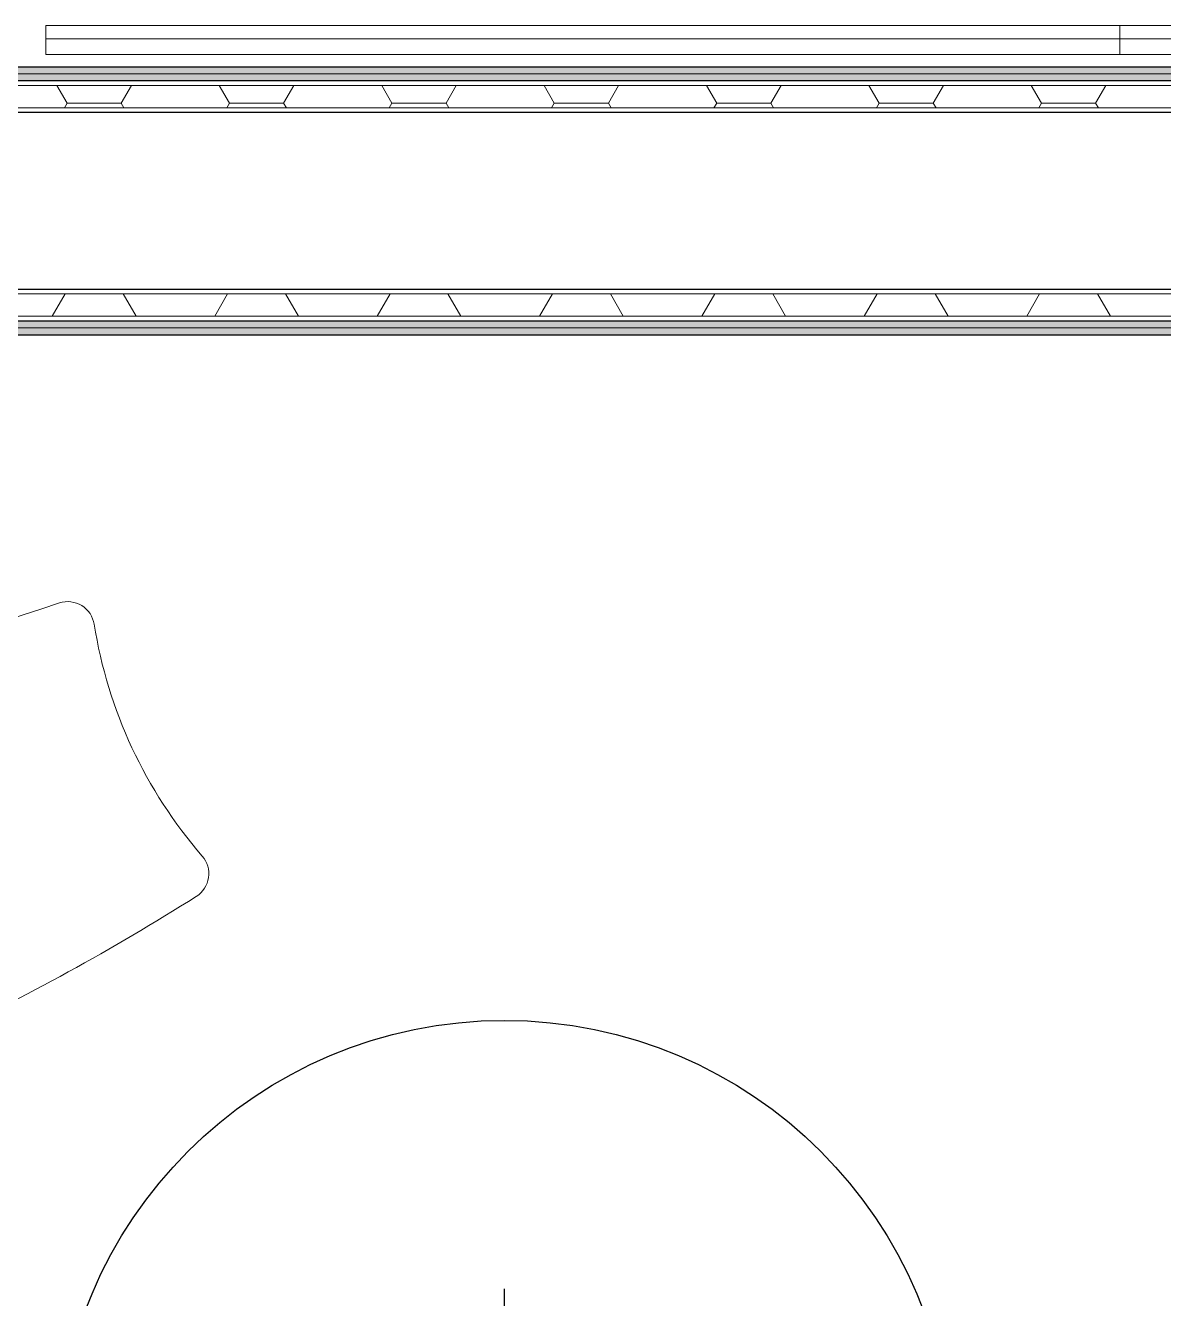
# Model space of a CAD drawing. Header units: millimetres. Extents: x 155920 to 295199, y -4084 to 97293.
# Drawn here: x 167138 to 169682, y 24156 to 27000 of the extents above; entities that cross this region are included whole.
import ezdxf

# ---------------------------------------------------------------- set-up
doc = ezdxf.new("R2010")
doc.units = ezdxf.units.MM
doc.header["$MEASUREMENT"] = 0
for name, color, linetype, lineweight in [('A-WALL', 7, 'CONTINUOUS', 9), ('A-WALL-PATT', 7, 'CONTINUOUS', 25), ('I-FURN', 8, 'CONTINUOUS', 9), ('I-WALL', 7, 'CONTINUOUS', 9)]:
    doc.layers.add(name, color=color, linetype=linetype, lineweight=lineweight)
doc.layers.add('Social Distancing', color=7, linetype='CONTINUOUS')

msp = doc.modelspace()

# ---------------------------------------------------------------- hatches: boundary and pattern name
at = {"layer": 'A-WALL-PATT', "lineweight": 5}
for points in [[(171494.1, 26892.3), (171525.1, 26892.3), (171525.1, 26907.3), (165917.8, 26907.3), (165917.8, 26892.3), (171094.4, 26892.3)], [(168702.3, 26877.3), (171494.1, 26877.3), (171494.1, 26892.3), (165948.8, 26891.3), (165948.8, 26877.3), (167506.3, 26877.3)], [(171438.1, 26324.5), (171438.1, 26339.5), (165932.8, 26339.5), (165932.8, 26324.5), (171094.4, 26324.5)]]:
    msp.add_hatch(color=256, dxfattribs=at).paths.add_polyline_path(points, flags=0)
at = {"layer": 'A-WALL-PATT', "lineweight": 9}
msp.add_hatch(color=256, dxfattribs=at).paths.add_polyline_path([(171423.1, 26309.5), (171438.1, 26309.5), (171438.1, 26324.5), (165917.8, 26324.5), (165917.8, 26309.5), (171094.4, 26309.5)], flags=0)

# ---------------------------------------------------------------- linework, layer by layer
at = {"layer": 'A-WALL'}
for p, q in [((171494.1, 26892.3), (165948.8, 26892.3)), ((171494.1, 26877.3), (165948.8, 26877.3)), ((171494.1, 26876.3), (165948.8, 26876.3)), ((171484.1, 26866.3), (165958.8, 26866.3)), ((171434.1, 26816.3), (166008.8, 26816.3)), ((171509.1, 26400.5), (166008.8, 26400.5)), ((171438.1, 26339.5), (165947.8, 26339.5)), ((171439.1, 26340.5), (165948.8, 26340.5)), ((171509.1, 26350.5), (165958.8, 26350.5)), ((171438.1, 26324.5), (165932.8, 26324.5))]:
    msp.add_line(p, q, dxfattribs=at)
at = {"layer": 'A-WALL-PATT', "linetype": 'Continuous', "lineweight": 9}
for p, q in [((167231.5, 26826.9), (167208.7, 26866.3)), ((167352.4, 26826.9), (167375.1, 26866.3)), ((167594.4, 26826.9), (167571.6, 26866.3)), ((167715.3, 26826.9), (167738, 26866.3)), ((167957.3, 26826.9), (167934.5, 26866.3)), ((168078.2, 26826.9), (168100.9, 26866.3)), ((168320.2, 26826.9), (168297.4, 26866.3)), ((168441.1, 26826.9), (168463.9, 26866.3)), ((168683.1, 26826.9), (168660.3, 26866.3)), ((168804, 26826.9), (168826.8, 26866.3)), ((169046, 26826.9), (169023.2, 26866.3)), ((169166.9, 26826.9), (169189.7, 26866.3)), ((169408.9, 26826.9), (169386.1, 26866.3)), ((169529.8, 26826.9), (169552.6, 26866.3)), ((167225.3, 26816.3), (167231.4, 26826.9)), ((167231.4, 26826.9), (167352.4, 26826.9)), ((167231.4, 26826.9), (167231.4, 26826.9)), ((167231.4, 26826.9), (167231.4, 26826.9)), ((167358.5, 26816.3), (167352.4, 26826.9)), ((167588.2, 26816.3), (167594.3, 26826.9)), ((167594.3, 26826.9), (167715.3, 26826.9)), ((167594.3, 26826.9), (167594.3, 26826.9)), ((167594.3, 26826.9), (167594.3, 26826.9)), ((167721.4, 26816.3), (167715.3, 26826.9)), ((167951.1, 26816.3), (167957.2, 26826.9)), ((167957.2, 26826.9), (168078.2, 26826.9)), ((167957.2, 26826.9), (167957.2, 26826.9)), ((167957.2, 26826.9), (167957.2, 26826.9)), ((168084.3, 26816.3), (168078.2, 26826.9)), ((168314, 26816.3), (168320.1, 26826.9)), ((168320.1, 26826.9), (168441.1, 26826.9)), ((168320.1, 26826.9), (168320.1, 26826.9)), ((168320.1, 26826.9), (168320.1, 26826.9)), ((168447.2, 26816.3), (168441.1, 26826.9)), ((168676.9, 26816.3), (168683, 26826.9)), ((168683, 26826.9), (168804, 26826.9)), ((168683, 26826.9), (168683, 26826.9)), ((168683, 26826.9), (168683, 26826.9)), ((168810.2, 26816.3), (168804, 26826.9)), ((169039.8, 26816.3), (169045.9, 26826.9)), ((169045.9, 26826.9), (169166.9, 26826.9)), ((169045.9, 26826.9), (169045.9, 26826.9)), ((169045.9, 26826.9), (169045.9, 26826.9)), ((169173.1, 26816.3), (169166.9, 26826.9)), ((169402.7, 26816.3), (169408.8, 26826.9)), ((169408.8, 26826.9), (169529.8, 26826.9)), ((169408.8, 26826.9), (169408.8, 26826.9)), ((169408.8, 26826.9), (169408.8, 26826.9)), ((169536, 26816.3), (169529.8, 26826.9)), ((167198.3, 26350.5), (167227.2, 26400.5)), ((167385.5, 26350.5), (167356.7, 26400.5)), ((167561.2, 26350.5), (167590.1, 26400.5)), ((167748.4, 26350.5), (167719.6, 26400.5)), ((167924.1, 26350.5), (167953, 26400.5)), ((168111.3, 26350.5), (168082.5, 26400.5)), ((168287, 26350.5), (168315.9, 26400.5)), ((168474.2, 26350.5), (168445.4, 26400.5)), ((168649.9, 26350.5), (168678.8, 26400.5)), ((168837.1, 26350.5), (168808.3, 26400.5)), ((169012.8, 26350.5), (169041.7, 26400.5)), ((169200, 26350.5), (169171.2, 26400.5)), ((169375.7, 26350.5), (169404.6, 26400.5)), ((169563, 26350.5), (169534.1, 26400.5))]:
    msp.add_line(p, q, dxfattribs=at)
at = {"layer": 'I-FURN'}
for p, q in [((167184.2, 26970.2), (167184.2, 27000.2)), ((167184.2, 27000.2), (169584.2, 27000.2)), ((169584.2, 27000.2), (169584.2, 26970.2)), ((169584.2, 26970.2), (169584.2, 27000.2)), ((169584.2, 27000.2), (171984.2, 27000.2)), ((169584.2, 26970.2), (167184.2, 26970.2)), ((169584.2, 26970.2), (167184.2, 26970.2)), ((167184.2, 26970.2), (167184.2, 26935.2)), ((169584.2, 26935.2), (169584.2, 26970.2)), ((171984.2, 26970.2), (169584.2, 26970.2)), ((171984.2, 26970.2), (169584.2, 26970.2)), ((169584.2, 26970.2), (169584.2, 26935.2)), ((167184.2, 26935.2), (169584.2, 26935.2)), ((169584.2, 26935.2), (171984.2, 26935.2))]:
    msp.add_line(p, q, dxfattribs=at)
for centre, radius, start, end in [((168905.6, 20427.5), 5546.8, 107.7512, 122.2488), ((167232.7, 25653.1), 60, 9.0349, 107.7512), ((168317.6, 25825.6), 1038.5, 189.0349, 220.9651), ((167488.1, 25105.4), 60, 302.2488, 40.9651), ((164560.4, 29745.8), 5546.8, 295.3875, 302.2488)]:
    msp.add_arc(centre, radius, start, end, dxfattribs=at)
at = {"layer": 'I-WALL', "lineweight": 30}
for p, q in [((171525.1, 26907.3), (165917.8, 26907.3)), ((166018.8, 26806.3), (171424.1, 26806.3)), ((171424.1, 26410.5), (166018.8, 26410.5)), ((165917.8, 26309.5), (171423.1, 26309.5))]:
    msp.add_line(p, q, dxfattribs=at)
at = {"layer": 'Social Distancing'}
msp.add_line((168208.5, 23377.7), (168208.5, 24177.7), dxfattribs=at)
msp.add_line((168208.5, 23377.7), (168208.5, 24177.7), dxfattribs=at)
msp.add_circle((168208.5, 23777.7), 1000, dxfattribs=at)
msp.add_circle((168208.5, 23777.7), 1000, dxfattribs=at)

doc.saveas('drawing.dxf')
